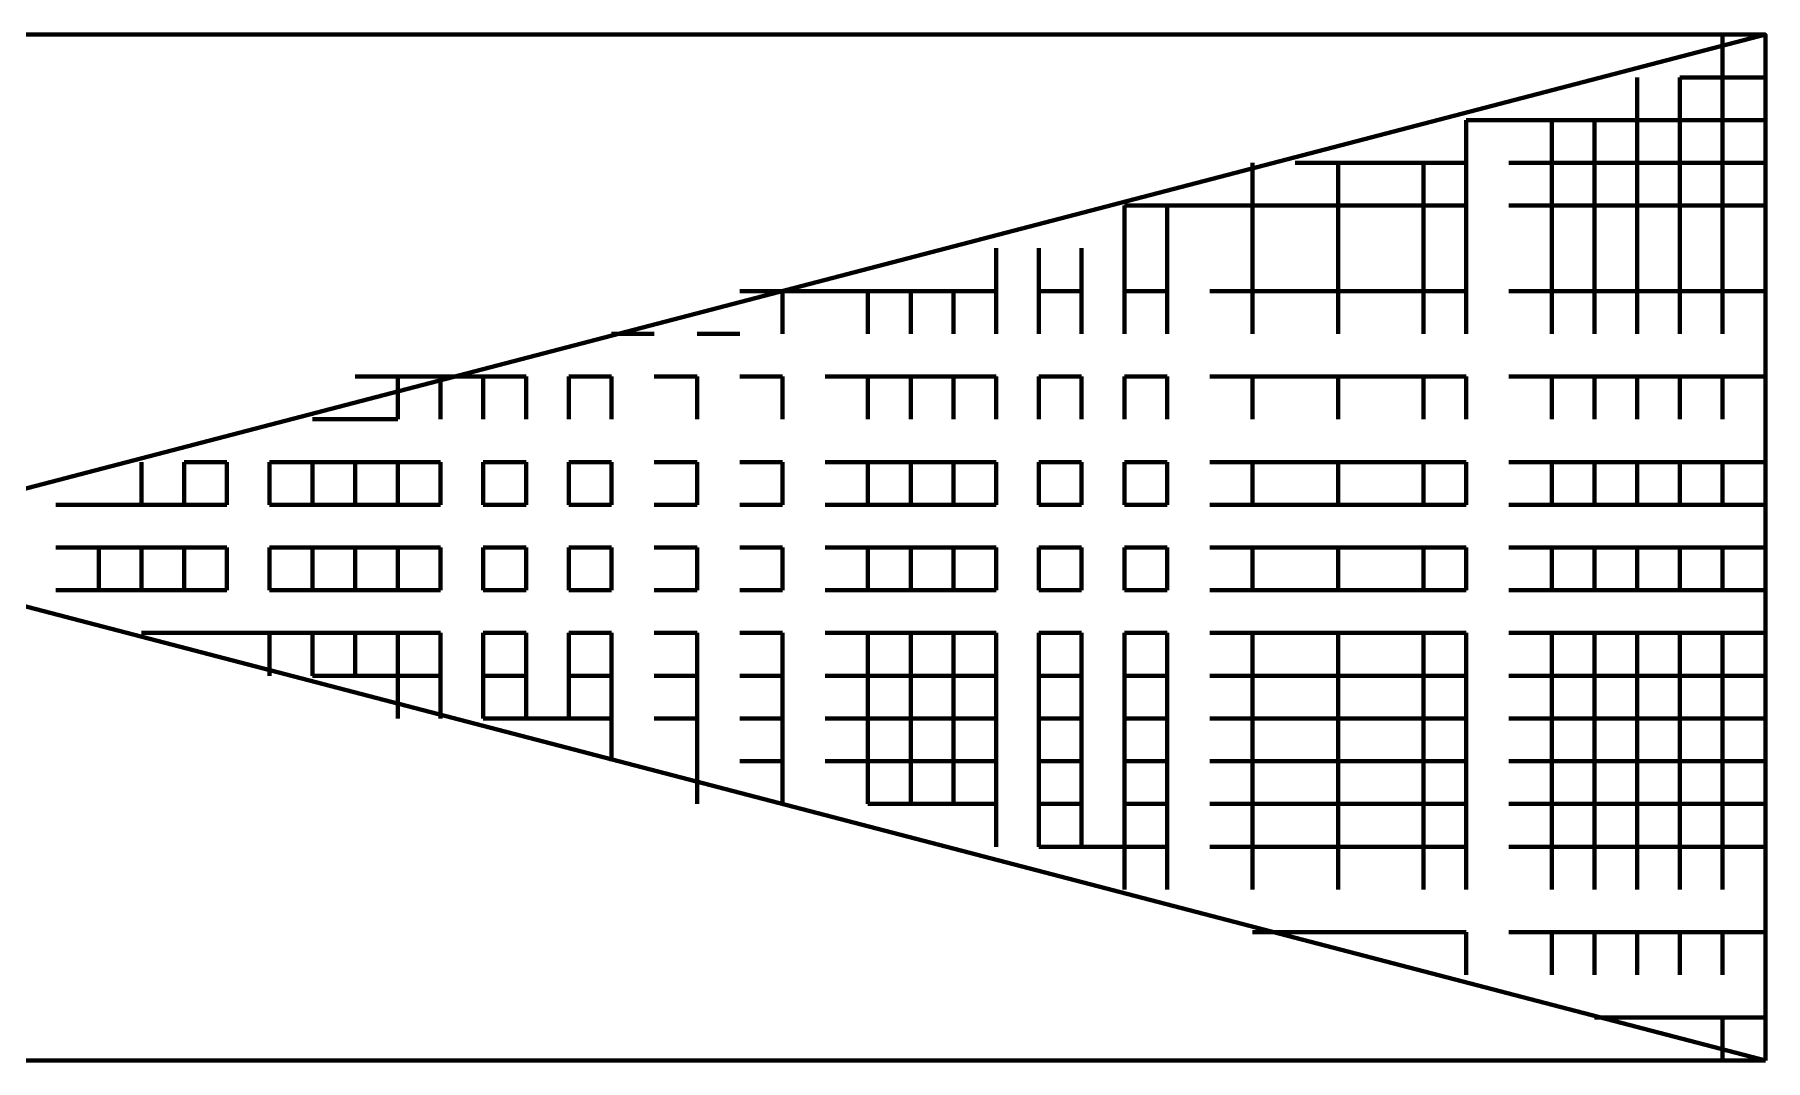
# Model space of a CAD drawing. Header units: inches. Extents: x 16 to 776, y 37 to 575.
# Drawn here: x 118.08 to 124.83, y 382 to 386 of the extents above; entities that cross this region are included whole.
import ezdxf

# ---------------------------------------------------------------- set-up
doc = ezdxf.new("R2010")
doc.units = ezdxf.units.IN
doc.header["$MEASUREMENT"] = 0
doc.layers.add('P', color=250, linetype='CONTINUOUS', lineweight=100)

msp = doc.modelspace()

# ---------------------------------------------------------------- linework, layer by layer
at = {"layer": 'P', "color": 0, "linetype": 'Continuous'}
for points in [[(124.8333, 382), (109.5, 382), (109.5, 386), (124.8333, 386), (124.8333, 382)], [(109.5, 382), (124.8333, 386)], [(124.8333, 382), (109.5, 386)], [(124.6667, 386), (124.6667, 385.8333)], [(124.3333, 385.8333), (124.3333, 385.6667)], [(124.6667, 385.8333), (124.5, 385.8333)], [(124.5, 385.8333), (124.5, 385.8333)], [(124.5, 385.8333), (124.5, 385.6667)], [(124.8333, 385.8333), (124.6667, 385.8333)], [(124.6667, 385.8333), (124.6667, 385.6667)], [(123.6667, 385.6667), (123.8333, 385.6667)], [(123.6667, 385.6667), (123.6667, 385.5)], [(124, 385.6667), (123.8333, 385.6667)], [(124.1667, 385.6667), (124, 385.6667)], [(124, 385.6667), (124, 385.6667)], [(124, 385.6667), (124, 385.5)], [(124.3333, 385.6667), (124.1667, 385.6667)], [(124.1667, 385.6667), (124.3333, 385.6667)], [(124.1667, 385.6667), (124.1667, 385.5)], [(124.5, 385.6667), (124.3333, 385.6667)], [(124.3333, 385.6667), (124.3333, 385.5)], [(124.6667, 385.6667), (124.5, 385.6667)], [(124.5, 385.6667), (124.5, 385.5)], [(124.8333, 385.6667), (124.6667, 385.6667)], [(124.6667, 385.6667), (124.6667, 385.5)], [(122.8333, 385.5), (122.8333, 385.3333)], [(122.8333, 385.5), (122.8333, 385.3333)], [(123.1667, 385.5), (123, 385.5)], [(123.5, 385.5), (123.1667, 385.5)], [(123.1667, 385.5), (123.1667, 385.5)], [(123.1667, 385.5), (123.1667, 385.5)], [(123.1667, 385.5), (123.1667, 385.3333)], [(123.1667, 385.5), (123.1667, 385.3333)], [(123.6667, 385.5), (123.5, 385.5)], [(123.5, 385.5), (123.5, 385.5)], [(123.5, 385.5), (123.5, 385.3333)], [(123.6667, 385.5), (123.6667, 385.5)], [(123.6667, 385.5), (123.6667, 385.3333)], [(123.6667, 385.5), (123.6667, 385.5)], [(123.6667, 385.5), (123.6667, 385.3333)], [(124, 385.5), (123.8333, 385.5)], [(124.1667, 385.5), (124, 385.5)], [(124, 385.5), (124, 385.3333)], [(124.3333, 385.5), (124.1667, 385.5)], [(124.1667, 385.5), (124.1667, 385.3333)], [(124.5, 385.5), (124.3333, 385.5)], [(124.3333, 385.5), (124.3333, 385.3333)], [(124.6667, 385.5), (124.5, 385.5)], [(124.5, 385.5), (124.5, 385.3333)], [(124.8333, 385.5), (124.6667, 385.5)], [(124.6667, 385.5), (124.6667, 385.3333)], [(122.5, 385.3333), (122.3333, 385.3333)], [(122.3333, 385.3333), (122.3333, 385.3333)], [(122.3333, 385.3333), (122.3333, 385)], [(122.5, 385.3333), (122.6667, 385.3333)], [(122.5, 385.3333), (122.5, 385)], [(122.8333, 385.3333), (122.6667, 385.3333)], [(123.1667, 385.3333), (122.8333, 385.3333)], [(122.8333, 385.3333), (122.8333, 385.3333)], [(122.8333, 385.3333), (122.8333, 385)], [(122.8333, 385.3333), (122.8333, 385)], [(123.5, 385.3333), (123.1667, 385.3333)], [(123.1667, 385.3333), (123.1667, 385.3333)], [(123.1667, 385.3333), (123.1667, 385)], [(123.1667, 385.3333), (123.1667, 385)], [(123.6667, 385.3333), (123.5, 385.3333)], [(123.5, 385.3333), (123.5, 385)], [(123.6667, 385.3333), (123.6667, 385.3333)], [(123.6667, 385.3333), (123.6667, 385)], [(123.6667, 385.3333), (123.6667, 385)], [(124, 385.3333), (123.8333, 385.3333)], [(124.1667, 385.3333), (124, 385.3333)], [(124, 385.3333), (124, 385)], [(124.3333, 385.3333), (124.1667, 385.3333)], [(124.1667, 385.3333), (124.1667, 385)], [(124.5, 385.3333), (124.3333, 385.3333)], [(124.3333, 385.3333), (124.3333, 385)], [(124.6667, 385.3333), (124.5, 385.3333)], [(124.5, 385.3333), (124.5, 385)], [(124.8333, 385.3333), (124.6667, 385.3333)], [(124.6667, 385.3333), (124.6667, 385)], [(121.8333, 385.1667), (121.8333, 385)], [(122, 385.1667), (122, 385)], [(122.1667, 385.1667), (122.1667, 385)], [(121, 385), (120.8333, 385)], [(121, 385), (121, 385)], [(121, 385), (121.1667, 385)], [(121, 385), (121, 384.8333)], [(121, 385), (121, 384.8333)], [(121.3333, 385), (121.1667, 385)], [(121.5, 385), (121.3333, 385)], [(121.3333, 385), (121.5, 385)], [(121.3333, 385), (121.3333, 384.8333)], [(121.6667, 385), (121.5, 385)], [(121.6667, 385), (121.5, 385)], [(121.5, 385), (121.5, 385)], [(121.5, 385), (121.5, 384.8333)], [(121.8333, 385), (121.6667, 385)], [(121.8333, 385), (121.6667, 385)], [(121.6667, 385), (121.6667, 385)], [(121.6667, 385), (121.6667, 384.8333)], [(121.8333, 385), (121.8333, 385)], [(121.8333, 385), (121.8333, 384.8333)], [(122.1667, 385), (122, 385)], [(122, 385), (122, 385)], [(122.1667, 385), (122, 385)], [(122, 385), (122, 385)], [(122, 385), (122, 385)], [(122, 385), (122, 384.8333)], [(122.1667, 385), (122.1667, 385)], [(122.1667, 385), (122.1667, 384.8333)], [(122.5, 385), (122.3333, 385)], [(122.3333, 385), (122.3333, 385)], [(122.5, 385), (122.3333, 385)], [(122.3333, 385), (122.3333, 385)], [(122.3333, 385), (122.3333, 385)], [(122.3333, 385), (122.3333, 384.8333)], [(122.5, 385), (122.5, 385)], [(122.5, 385), (122.5, 384.8333)], [(122.8333, 385), (122.6667, 385)], [(122.8333, 385), (122.6667, 385)], [(123.1667, 385), (122.8333, 385)], [(122.8333, 385), (122.8333, 385)], [(123.1667, 385), (122.8333, 385)], [(122.8333, 385), (122.8333, 385)], [(122.8333, 385), (122.8333, 385)], [(122.8333, 385), (122.8333, 384.8333)], [(122.8333, 385), (122.8333, 385)], [(122.8333, 385), (122.8333, 384.8333)], [(123.5, 385), (123.1667, 385)], [(123.1667, 385), (123.1667, 385)], [(123.5, 385), (123.1667, 385)], [(123.1667, 385), (123.1667, 385)], [(123.1667, 385), (123.1667, 385)], [(123.1667, 385), (123.1667, 384.8333)], [(123.1667, 385), (123.1667, 385)], [(123.1667, 385), (123.1667, 384.8333)], [(123.6667, 385), (123.5, 385)], [(123.6667, 385), (123.5, 385)], [(123.5, 385), (123.5, 385)], [(123.5, 385), (123.5, 384.8333)], [(123.6667, 385), (123.6667, 385)], [(123.6667, 385), (123.6667, 385)], [(123.6667, 385), (123.6667, 385)], [(123.6667, 385), (123.6667, 384.8333)], [(123.6667, 385), (123.6667, 385)], [(123.6667, 385), (123.6667, 384.8333)], [(124, 385), (123.8333, 385)], [(124, 385), (123.8333, 385)], [(124.1667, 385), (124, 385)], [(124.1667, 385), (124, 385)], [(124, 385), (124, 385)], [(124, 385), (124, 384.8333)], [(124.3333, 385), (124.1667, 385)], [(124.3333, 385), (124.1667, 385)], [(124.1667, 385), (124.1667, 385)], [(124.1667, 385), (124.1667, 384.8333)], [(124.5, 385), (124.3333, 385)], [(124.5, 385), (124.3333, 385)], [(124.3333, 385), (124.3333, 385)], [(124.3333, 385), (124.3333, 384.8333)], [(124.6667, 385), (124.5, 385)], [(124.6667, 385), (124.5, 385)], [(124.5, 385), (124.5, 385)], [(124.5, 385), (124.5, 384.8333)], [(124.8333, 385), (124.6667, 385)], [(124.8333, 385), (124.6667, 385)], [(124.6667, 385), (124.6667, 385)], [(124.6667, 385), (124.6667, 384.8333)], [(120.3333, 384.8333), (120.5, 384.8333)], [(120.6667, 384.8333), (120.8333, 384.8333)], [(120.6667, 384.8333), (120.6667, 384.8333)], [(119.5, 384.6667), (119.3333, 384.6667)], [(119.6667, 384.6667), (119.5, 384.6667)], [(119.5, 384.6667), (119.5, 384.5)], [(119.6667, 384.6667), (119.8333, 384.6667)], [(119.6667, 384.6667), (119.6667, 384.5)], [(120, 384.6667), (119.8333, 384.6667)], [(119.8333, 384.6667), (119.8333, 384.6667)], [(119.8333, 384.6667), (119.8333, 384.6667)], [(119.8333, 384.6667), (119.8333, 384.5)], [(120, 384.6667), (120, 384.6667)], [(120, 384.6667), (120, 384.5)], [(120.3333, 384.6667), (120.1667, 384.6667)], [(120.1667, 384.6667), (120.1667, 384.6667)], [(120.3333, 384.6667), (120.1667, 384.6667)], [(120.1667, 384.6667), (120.1667, 384.6667)], [(120.1667, 384.6667), (120.1667, 384.6667)], [(120.1667, 384.6667), (120.1667, 384.5)], [(120.3333, 384.6667), (120.3333, 384.6667)], [(120.3333, 384.6667), (120.3333, 384.5)], [(120.6667, 384.6667), (120.5, 384.6667)], [(120.6667, 384.6667), (120.5, 384.6667)], [(120.6667, 384.6667), (120.6667, 384.6667)], [(120.6667, 384.6667), (120.6667, 384.6667)], [(120.6667, 384.6667), (120.6667, 384.6667)], [(120.6667, 384.6667), (120.6667, 384.5)], [(120.6667, 384.6667), (120.6667, 384.6667)], [(120.6667, 384.6667), (120.6667, 384.5)], [(121, 384.6667), (120.8333, 384.6667)], [(121, 384.6667), (120.8333, 384.6667)], [(121, 384.6667), (121, 384.6667)], [(121, 384.6667), (121, 384.6667)], [(121, 384.6667), (121, 384.6667)], [(121, 384.6667), (121, 384.5)], [(121, 384.6667), (121, 384.6667)], [(121, 384.6667), (121, 384.5)], [(121.3333, 384.6667), (121.1667, 384.6667)], [(121.3333, 384.6667), (121.1667, 384.6667)], [(121.5, 384.6667), (121.3333, 384.6667)], [(121.5, 384.6667), (121.3333, 384.6667)], [(121.3333, 384.6667), (121.3333, 384.6667)], [(121.3333, 384.6667), (121.3333, 384.5)], [(121.6667, 384.6667), (121.5, 384.6667)], [(121.6667, 384.6667), (121.5, 384.6667)], [(121.5, 384.6667), (121.5, 384.6667)], [(121.5, 384.6667), (121.5, 384.5)], [(121.8333, 384.6667), (121.6667, 384.6667)], [(121.8333, 384.6667), (121.6667, 384.6667)], [(121.6667, 384.6667), (121.6667, 384.6667)], [(121.6667, 384.6667), (121.6667, 384.5)], [(121.8333, 384.6667), (121.8333, 384.6667)], [(121.8333, 384.6667), (121.8333, 384.5)], [(122.1667, 384.6667), (122, 384.6667)], [(122, 384.6667), (122, 384.6667)], [(122.1667, 384.6667), (122, 384.6667)], [(122, 384.6667), (122, 384.6667)], [(122, 384.6667), (122, 384.6667)], [(122, 384.6667), (122, 384.5)], [(122.1667, 384.6667), (122.1667, 384.6667)], [(122.1667, 384.6667), (122.1667, 384.5)], [(122.5, 384.6667), (122.3333, 384.6667)], [(122.3333, 384.6667), (122.3333, 384.6667)], [(122.5, 384.6667), (122.3333, 384.6667)], [(122.3333, 384.6667), (122.3333, 384.6667)], [(122.3333, 384.6667), (122.3333, 384.6667)], [(122.3333, 384.6667), (122.3333, 384.5)], [(122.5, 384.6667), (122.5, 384.6667)], [(122.5, 384.6667), (122.5, 384.5)], [(122.8333, 384.6667), (122.6667, 384.6667)], [(122.8333, 384.6667), (122.6667, 384.6667)], [(123.1667, 384.6667), (122.8333, 384.6667)], [(122.8333, 384.6667), (122.8333, 384.6667)], [(123.1667, 384.6667), (122.8333, 384.6667)], [(122.8333, 384.6667), (122.8333, 384.6667)], [(122.8333, 384.6667), (122.8333, 384.6667)], [(122.8333, 384.6667), (122.8333, 384.5)], [(122.8333, 384.6667), (122.8333, 384.6667)], [(122.8333, 384.6667), (122.8333, 384.5)], [(123.5, 384.6667), (123.1667, 384.6667)], [(123.1667, 384.6667), (123.1667, 384.6667)], [(123.5, 384.6667), (123.1667, 384.6667)], [(123.1667, 384.6667), (123.1667, 384.6667)], [(123.1667, 384.6667), (123.1667, 384.6667)], [(123.1667, 384.6667), (123.1667, 384.5)], [(123.1667, 384.6667), (123.1667, 384.6667)], [(123.1667, 384.6667), (123.1667, 384.5)], [(123.6667, 384.6667), (123.5, 384.6667)], [(123.6667, 384.6667), (123.5, 384.6667)], [(123.5, 384.6667), (123.5, 384.6667)], [(123.5, 384.6667), (123.5, 384.5)], [(123.6667, 384.6667), (123.6667, 384.6667)], [(123.6667, 384.6667), (123.6667, 384.6667)], [(123.6667, 384.6667), (123.6667, 384.6667)], [(123.6667, 384.6667), (123.6667, 384.5)], [(123.6667, 384.6667), (123.6667, 384.6667)], [(123.6667, 384.6667), (123.6667, 384.5)], [(124, 384.6667), (123.8333, 384.6667)], [(124, 384.6667), (123.8333, 384.6667)], [(124.1667, 384.6667), (124, 384.6667)], [(124.1667, 384.6667), (124, 384.6667)], [(124, 384.6667), (124, 384.6667)], [(124, 384.6667), (124, 384.5)], [(124.3333, 384.6667), (124.1667, 384.6667)], [(124.3333, 384.6667), (124.1667, 384.6667)], [(124.1667, 384.6667), (124.1667, 384.6667)], [(124.1667, 384.6667), (124.1667, 384.5)], [(124.5, 384.6667), (124.3333, 384.6667)], [(124.5, 384.6667), (124.3333, 384.6667)], [(124.3333, 384.6667), (124.3333, 384.6667)], [(124.3333, 384.6667), (124.3333, 384.5)], [(124.6667, 384.6667), (124.5, 384.6667)], [(124.6667, 384.6667), (124.5, 384.6667)], [(124.5, 384.6667), (124.5, 384.6667)], [(124.5, 384.6667), (124.5, 384.5)], [(124.8333, 384.6667), (124.6667, 384.6667)], [(124.8333, 384.6667), (124.6667, 384.6667)], [(124.6667, 384.6667), (124.6667, 384.6667)], [(124.6667, 384.6667), (124.6667, 384.5)], [(119, 384.5), (119, 384.5)], [(119.1667, 384.5), (119.3333, 384.5)], [(119.3333, 384.5), (119.5, 384.5)], [(118.5, 384.3333), (118.5, 384.1667)], [(118.8333, 384.3333), (118.6667, 384.3333)], [(118.6667, 384.3333), (118.6667, 384.1667)], [(118.8333, 384.3333), (118.8333, 384.1667)], [(119.1667, 384.3333), (119, 384.3333)], [(119, 384.3333), (119, 384.3333)], [(119, 384.3333), (119, 384.1667)], [(119.3333, 384.3333), (119.1667, 384.3333)], [(119.1667, 384.3333), (119.1667, 384.1667)], [(119.5, 384.3333), (119.3333, 384.3333)], [(119.3333, 384.3333), (119.3333, 384.1667)], [(119.6667, 384.3333), (119.5, 384.3333)], [(119.5, 384.3333), (119.5, 384.1667)], [(119.6667, 384.3333), (119.6667, 384.1667)], [(120, 384.3333), (119.8333, 384.3333)], [(119.8333, 384.3333), (119.8333, 384.3333)], [(119.8333, 384.3333), (119.8333, 384.1667)], [(120, 384.3333), (120, 384.1667)], [(120.3333, 384.3333), (120.1667, 384.3333)], [(120.1667, 384.3333), (120.1667, 384.3333)], [(120.1667, 384.3333), (120.1667, 384.1667)], [(120.3333, 384.3333), (120.3333, 384.1667)], [(120.6667, 384.3333), (120.5, 384.3333)], [(120.6667, 384.3333), (120.6667, 384.3333)], [(120.6667, 384.3333), (120.6667, 384.1667)], [(120.6667, 384.3333), (120.6667, 384.1667)], [(121, 384.3333), (120.8333, 384.3333)], [(121, 384.3333), (121, 384.3333)], [(121, 384.3333), (121, 384.1667)], [(121, 384.3333), (121, 384.1667)], [(121.3333, 384.3333), (121.1667, 384.3333)], [(121.5, 384.3333), (121.3333, 384.3333)], [(121.3333, 384.3333), (121.3333, 384.1667)], [(121.6667, 384.3333), (121.5, 384.3333)], [(121.5, 384.3333), (121.5, 384.1667)], [(121.8333, 384.3333), (121.6667, 384.3333)], [(121.6667, 384.3333), (121.6667, 384.1667)], [(121.8333, 384.3333), (121.8333, 384.1667)], [(122.1667, 384.3333), (122, 384.3333)], [(122, 384.3333), (122, 384.3333)], [(122, 384.3333), (122, 384.1667)], [(122.1667, 384.3333), (122.1667, 384.1667)], [(122.5, 384.3333), (122.3333, 384.3333)], [(122.3333, 384.3333), (122.3333, 384.3333)], [(122.3333, 384.3333), (122.3333, 384.1667)], [(122.5, 384.3333), (122.5, 384.1667)], [(122.8333, 384.3333), (122.6667, 384.3333)], [(123.1667, 384.3333), (122.8333, 384.3333)], [(122.8333, 384.3333), (122.8333, 384.3333)], [(122.8333, 384.3333), (122.8333, 384.1667)], [(122.8333, 384.3333), (122.8333, 384.1667)], [(123.5, 384.3333), (123.1667, 384.3333)], [(123.1667, 384.3333), (123.1667, 384.3333)], [(123.1667, 384.3333), (123.1667, 384.1667)], [(123.1667, 384.3333), (123.1667, 384.1667)], [(123.6667, 384.3333), (123.5, 384.3333)], [(123.5, 384.3333), (123.5, 384.1667)], [(123.6667, 384.3333), (123.6667, 384.3333)], [(123.6667, 384.3333), (123.6667, 384.1667)], [(123.6667, 384.3333), (123.6667, 384.1667)], [(124, 384.3333), (123.8333, 384.3333)], [(124.1667, 384.3333), (124, 384.3333)], [(124, 384.3333), (124, 384.1667)], [(124.3333, 384.3333), (124.1667, 384.3333)], [(124.1667, 384.3333), (124.1667, 384.1667)], [(124.5, 384.3333), (124.3333, 384.3333)], [(124.3333, 384.3333), (124.3333, 384.1667)], [(124.6667, 384.3333), (124.5, 384.3333)], [(124.5, 384.3333), (124.5, 384.1667)], [(124.8333, 384.3333), (124.6667, 384.3333)], [(124.6667, 384.3333), (124.6667, 384.1667)], [(118.3333, 384.1667), (118.1667, 384.1667)], [(118.5, 384.1667), (118.3333, 384.1667)], [(118.3333, 384.1667), (118.5, 384.1667)], [(118.3333, 384.1667), (118.3333, 384.1667)], [(118.6667, 384.1667), (118.5, 384.1667)], [(118.5, 384.1667), (118.5, 384.1667)], [(118.8333, 384.1667), (118.6667, 384.1667)], [(118.6667, 384.1667), (118.6667, 384.1667)], [(118.8333, 384.1667), (118.8333, 384.1667)], [(119.1667, 384.1667), (119, 384.1667)], [(119, 384.1667), (119, 384.1667)], [(119, 384.1667), (119, 384.1667)], [(119.3333, 384.1667), (119.1667, 384.1667)], [(119.1667, 384.1667), (119.1667, 384.1667)], [(119.5, 384.1667), (119.3333, 384.1667)], [(119.3333, 384.1667), (119.3333, 384.1667)], [(119.6667, 384.1667), (119.5, 384.1667)], [(119.5, 384.1667), (119.5, 384.1667)], [(119.6667, 384.1667), (119.6667, 384.1667)], [(120, 384.1667), (119.8333, 384.1667)], [(119.8333, 384.1667), (119.8333, 384.1667)], [(119.8333, 384.1667), (119.8333, 384.1667)], [(120, 384.1667), (120, 384.1667)], [(120.3333, 384.1667), (120.1667, 384.1667)], [(120.1667, 384.1667), (120.1667, 384.1667)], [(120.1667, 384.1667), (120.1667, 384.1667)], [(120.3333, 384.1667), (120.3333, 384.1667)], [(120.6667, 384.1667), (120.5, 384.1667)], [(120.6667, 384.1667), (120.6667, 384.1667)], [(120.6667, 384.1667), (120.6667, 384.1667)], [(120.6667, 384.1667), (120.6667, 384.1667)], [(121, 384.1667), (120.8333, 384.1667)], [(121, 384.1667), (121, 384.1667)], [(121, 384.1667), (121, 384.1667)], [(121, 384.1667), (121, 384.1667)], [(121.3333, 384.1667), (121.1667, 384.1667)], [(121.5, 384.1667), (121.3333, 384.1667)], [(121.3333, 384.1667), (121.3333, 384.1667)], [(121.6667, 384.1667), (121.5, 384.1667)], [(121.5, 384.1667), (121.5, 384.1667)], [(121.8333, 384.1667), (121.6667, 384.1667)], [(121.6667, 384.1667), (121.6667, 384.1667)], [(121.8333, 384.1667), (121.8333, 384.1667)], [(122.1667, 384.1667), (122, 384.1667)], [(122, 384.1667), (122, 384.1667)], [(122, 384.1667), (122, 384.1667)], [(122.1667, 384.1667), (122.1667, 384.1667)], [(122.5, 384.1667), (122.3333, 384.1667)], [(122.3333, 384.1667), (122.3333, 384.1667)], [(122.3333, 384.1667), (122.3333, 384.1667)], [(122.5, 384.1667), (122.5, 384.1667)], [(122.8333, 384.1667), (122.6667, 384.1667)], [(123.1667, 384.1667), (122.8333, 384.1667)], [(122.8333, 384.1667), (122.8333, 384.1667)], [(122.8333, 384.1667), (122.8333, 384.1667)], [(122.8333, 384.1667), (122.8333, 384.1667)], [(123.5, 384.1667), (123.1667, 384.1667)], [(123.1667, 384.1667), (123.1667, 384.1667)], [(123.1667, 384.1667), (123.1667, 384.1667)], [(123.1667, 384.1667), (123.1667, 384.1667)], [(123.6667, 384.1667), (123.5, 384.1667)], [(123.5, 384.1667), (123.5, 384.1667)], [(123.6667, 384.1667), (123.6667, 384.1667)], [(123.6667, 384.1667), (123.6667, 384.1667)], [(123.6667, 384.1667), (123.6667, 384.1667)], [(124, 384.1667), (123.8333, 384.1667)], [(124.1667, 384.1667), (124, 384.1667)], [(124, 384.1667), (124, 384.1667)], [(124.3333, 384.1667), (124.1667, 384.1667)], [(124.1667, 384.1667), (124.1667, 384.1667)], [(124.5, 384.1667), (124.3333, 384.1667)], [(124.3333, 384.1667), (124.3333, 384.1667)], [(124.6667, 384.1667), (124.5, 384.1667)], [(124.5, 384.1667), (124.5, 384.1667)], [(124.8333, 384.1667), (124.6667, 384.1667)], [(124.6667, 384.1667), (124.6667, 384.1667)], [(118.3333, 384), (118.1667, 384)], [(118.5, 384), (118.3333, 384)], [(118.3333, 384), (118.3333, 383.8333)], [(118.6667, 384), (118.5, 384)], [(118.5, 384), (118.5, 383.8333)], [(118.8333, 384), (118.6667, 384)], [(118.6667, 384), (118.6667, 383.8333)], [(118.8333, 384), (118.8333, 383.8333)], [(119.1667, 384), (119, 384)], [(119, 384), (119, 384)], [(119, 384), (119, 383.8333)], [(119.3333, 384), (119.1667, 384)], [(119.1667, 384), (119.1667, 383.8333)], [(119.5, 384), (119.3333, 384)], [(119.3333, 384), (119.3333, 383.8333)], [(119.6667, 384), (119.5, 384)], [(119.5, 384), (119.5, 383.8333)], [(119.6667, 384), (119.6667, 383.8333)], [(120, 384), (119.8333, 384)], [(119.8333, 384), (119.8333, 384)], [(119.8333, 384), (119.8333, 383.8333)], [(120, 384), (120, 383.8333)], [(120.3333, 384), (120.1667, 384)], [(120.1667, 384), (120.1667, 384)], [(120.1667, 384), (120.1667, 383.8333)], [(120.3333, 384), (120.3333, 383.8333)], [(120.6667, 384), (120.5, 384)], [(120.6667, 384), (120.6667, 384)], [(120.6667, 384), (120.6667, 383.8333)], [(120.6667, 384), (120.6667, 383.8333)], [(121, 384), (120.8333, 384)], [(121, 384), (121, 384)], [(121, 384), (121, 383.8333)], [(121, 384), (121, 383.8333)], [(121.3333, 384), (121.1667, 384)], [(121.5, 384), (121.3333, 384)], [(121.3333, 384), (121.3333, 383.8333)], [(121.6667, 384), (121.5, 384)], [(121.5, 384), (121.5, 383.8333)], [(121.8333, 384), (121.6667, 384)], [(121.6667, 384), (121.6667, 383.8333)], [(121.8333, 384), (121.8333, 383.8333)], [(122.1667, 384), (122, 384)], [(122, 384), (122, 384)], [(122, 384), (122, 383.8333)], [(122.1667, 384), (122.1667, 383.8333)], [(122.5, 384), (122.3333, 384)], [(122.3333, 384), (122.3333, 384)], [(122.3333, 384), (122.3333, 383.8333)], [(122.5, 384), (122.5, 383.8333)], [(122.8333, 384), (122.6667, 384)], [(123.1667, 384), (122.8333, 384)], [(122.8333, 384), (122.8333, 384)], [(122.8333, 384), (122.8333, 383.8333)], [(122.8333, 384), (122.8333, 383.8333)], [(123.5, 384), (123.1667, 384)], [(123.1667, 384), (123.1667, 384)], [(123.1667, 384), (123.1667, 383.8333)], [(123.1667, 384), (123.1667, 383.8333)], [(123.6667, 384), (123.5, 384)], [(123.5, 384), (123.5, 383.8333)], [(123.6667, 384), (123.6667, 384)], [(123.6667, 384), (123.6667, 383.8333)], [(123.6667, 384), (123.6667, 383.8333)], [(124, 384), (123.8333, 384)], [(124.1667, 384), (124, 384)], [(124, 384), (124, 383.8333)], [(124.3333, 384), (124.1667, 384)], [(124.1667, 384), (124.1667, 383.8333)], [(124.5, 384), (124.3333, 384)], [(124.3333, 384), (124.3333, 383.8333)], [(124.6667, 384), (124.5, 384)], [(124.5, 384), (124.5, 383.8333)], [(124.8333, 384), (124.6667, 384)], [(124.6667, 384), (124.6667, 383.8333)], [(118.3333, 383.8333), (118.1667, 383.8333)], [(118.5, 383.8333), (118.3333, 383.8333)], [(118.3333, 383.8333), (118.3333, 383.8333)], [(118.6667, 383.8333), (118.5, 383.8333)], [(118.5, 383.8333), (118.5, 383.8333)], [(118.8333, 383.8333), (118.6667, 383.8333)], [(118.6667, 383.8333), (118.6667, 383.8333)], [(118.8333, 383.8333), (118.8333, 383.8333)], [(119.1667, 383.8333), (119, 383.8333)], [(119, 383.8333), (119, 383.8333)], [(119, 383.8333), (119, 383.8333)], [(119.3333, 383.8333), (119.1667, 383.8333)], [(119.1667, 383.8333), (119.1667, 383.8333)], [(119.5, 383.8333), (119.3333, 383.8333)], [(119.3333, 383.8333), (119.3333, 383.8333)], [(119.6667, 383.8333), (119.5, 383.8333)], [(119.5, 383.8333), (119.5, 383.8333)], [(119.6667, 383.8333), (119.6667, 383.8333)], [(120, 383.8333), (119.8333, 383.8333)], [(119.8333, 383.8333), (119.8333, 383.8333)], [(119.8333, 383.8333), (119.8333, 383.8333)], [(120, 383.8333), (120, 383.8333)], [(120.3333, 383.8333), (120.1667, 383.8333)], [(120.1667, 383.8333), (120.1667, 383.8333)], [(120.1667, 383.8333), (120.1667, 383.8333)], [(120.3333, 383.8333), (120.3333, 383.8333)], [(120.6667, 383.8333), (120.5, 383.8333)], [(120.6667, 383.8333), (120.6667, 383.8333)], [(120.6667, 383.8333), (120.6667, 383.8333)], [(120.6667, 383.8333), (120.6667, 383.8333)], [(121, 383.8333), (120.8333, 383.8333)], [(121, 383.8333), (121, 383.8333)], [(121, 383.8333), (121, 383.8333)], [(121, 383.8333), (121, 383.8333)], [(121.3333, 383.8333), (121.1667, 383.8333)], [(121.5, 383.8333), (121.3333, 383.8333)], [(121.3333, 383.8333), (121.3333, 383.8333)], [(121.6667, 383.8333), (121.5, 383.8333)], [(121.5, 383.8333), (121.5, 383.8333)], [(121.8333, 383.8333), (121.6667, 383.8333)], [(121.6667, 383.8333), (121.6667, 383.8333)], [(121.8333, 383.8333), (121.8333, 383.8333)], [(122.1667, 383.8333), (122, 383.8333)], [(122, 383.8333), (122, 383.8333)], [(122, 383.8333), (122, 383.8333)], [(122.1667, 383.8333), (122.1667, 383.8333)], [(122.5, 383.8333), (122.3333, 383.8333)], [(122.3333, 383.8333), (122.3333, 383.8333)], [(122.3333, 383.8333), (122.3333, 383.8333)], [(122.5, 383.8333), (122.5, 383.8333)], [(122.8333, 383.8333), (122.6667, 383.8333)], [(123.1667, 383.8333), (122.8333, 383.8333)], [(122.8333, 383.8333), (122.8333, 383.8333)], [(122.8333, 383.8333), (122.8333, 383.8333)], [(122.8333, 383.8333), (122.8333, 383.8333)], [(123.5, 383.8333), (123.1667, 383.8333)], [(123.1667, 383.8333), (123.1667, 383.8333)], [(123.1667, 383.8333), (123.1667, 383.8333)], [(123.1667, 383.8333), (123.1667, 383.8333)], [(123.6667, 383.8333), (123.5, 383.8333)], [(123.5, 383.8333), (123.5, 383.8333)], [(123.6667, 383.8333), (123.6667, 383.8333)], [(123.6667, 383.8333), (123.6667, 383.8333)], [(123.6667, 383.8333), (123.6667, 383.8333)], [(124, 383.8333), (123.8333, 383.8333)], [(124.1667, 383.8333), (124, 383.8333)], [(124, 383.8333), (124, 383.8333)], [(124.3333, 383.8333), (124.1667, 383.8333)], [(124.1667, 383.8333), (124.1667, 383.8333)], [(124.5, 383.8333), (124.3333, 383.8333)], [(124.3333, 383.8333), (124.3333, 383.8333)], [(124.6667, 383.8333), (124.5, 383.8333)], [(124.5, 383.8333), (124.5, 383.8333)], [(124.8333, 383.8333), (124.6667, 383.8333)], [(124.6667, 383.8333), (124.6667, 383.8333)], [(118.6667, 383.6667), (118.5, 383.6667)], [(118.8333, 383.6667), (118.6667, 383.6667)], [(118.6667, 383.6667), (118.8333, 383.6667)], [(118.8333, 383.6667), (119, 383.6667)], [(119.1667, 383.6667), (119, 383.6667)], [(119, 383.6667), (119, 383.6667)], [(119, 383.6667), (119, 383.5)], [(119.3333, 383.6667), (119.1667, 383.6667)], [(119.1667, 383.6667), (119.1667, 383.5)], [(119.5, 383.6667), (119.3333, 383.6667)], [(119.3333, 383.6667), (119.3333, 383.5)], [(119.6667, 383.6667), (119.5, 383.6667)], [(119.5, 383.6667), (119.5, 383.5)], [(119.6667, 383.6667), (119.6667, 383.5)], [(120, 383.6667), (119.8333, 383.6667)], [(119.8333, 383.6667), (119.8333, 383.6667)], [(119.8333, 383.6667), (119.8333, 383.5)], [(120, 383.6667), (120, 383.5)], [(120.3333, 383.6667), (120.1667, 383.6667)], [(120.1667, 383.6667), (120.1667, 383.6667)], [(120.1667, 383.6667), (120.1667, 383.5)], [(120.3333, 383.6667), (120.3333, 383.5)], [(120.6667, 383.6667), (120.5, 383.6667)], [(120.6667, 383.6667), (120.6667, 383.6667)], [(120.6667, 383.6667), (120.6667, 383.5)], [(120.6667, 383.6667), (120.6667, 383.5)], [(121, 383.6667), (120.8333, 383.6667)], [(121, 383.6667), (121, 383.6667)], [(121, 383.6667), (121, 383.5)], [(121, 383.6667), (121, 383.5)], [(121.3333, 383.6667), (121.1667, 383.6667)], [(121.5, 383.6667), (121.3333, 383.6667)], [(121.3333, 383.6667), (121.3333, 383.5)], [(121.6667, 383.6667), (121.5, 383.6667)], [(121.5, 383.6667), (121.5, 383.5)], [(121.8333, 383.6667), (121.6667, 383.6667)], [(121.6667, 383.6667), (121.6667, 383.5)], [(121.8333, 383.6667), (121.8333, 383.5)], [(122.1667, 383.6667), (122, 383.6667)], [(122, 383.6667), (122, 383.6667)], [(122, 383.6667), (122, 383.5)], [(122.1667, 383.6667), (122.1667, 383.5)], [(122.5, 383.6667), (122.3333, 383.6667)], [(122.3333, 383.6667), (122.3333, 383.6667)], [(122.3333, 383.6667), (122.3333, 383.5)], [(122.5, 383.6667), (122.5, 383.5)], [(122.8333, 383.6667), (122.6667, 383.6667)], [(123.1667, 383.6667), (122.8333, 383.6667)], [(122.8333, 383.6667), (122.8333, 383.6667)], [(122.8333, 383.6667), (122.8333, 383.5)], [(122.8333, 383.6667), (122.8333, 383.5)], [(123.5, 383.6667), (123.1667, 383.6667)], [(123.1667, 383.6667), (123.1667, 383.6667)], [(123.1667, 383.6667), (123.1667, 383.5)], [(123.1667, 383.6667), (123.1667, 383.5)], [(123.6667, 383.6667), (123.5, 383.6667)], [(123.5, 383.6667), (123.5, 383.5)], [(123.6667, 383.6667), (123.6667, 383.6667)], [(123.6667, 383.6667), (123.6667, 383.5)], [(123.6667, 383.6667), (123.6667, 383.5)], [(124, 383.6667), (123.8333, 383.6667)], [(124.1667, 383.6667), (124, 383.6667)], [(124, 383.6667), (124, 383.5)], [(124.3333, 383.6667), (124.1667, 383.6667)], [(124.1667, 383.6667), (124.1667, 383.5)], [(124.5, 383.6667), (124.3333, 383.6667)], [(124.3333, 383.6667), (124.3333, 383.5)], [(124.6667, 383.6667), (124.5, 383.6667)], [(124.5, 383.6667), (124.5, 383.5)], [(124.8333, 383.6667), (124.6667, 383.6667)], [(124.6667, 383.6667), (124.6667, 383.5)], [(119.3333, 383.5), (119.1667, 383.5)], [(119.5, 383.5), (119.3333, 383.5)], [(119.3333, 383.5), (119.5, 383.5)], [(119.6667, 383.5), (119.5, 383.5)], [(119.5, 383.5), (119.5, 383.3333)], [(119.6667, 383.5), (119.6667, 383.3333)], [(120, 383.5), (119.8333, 383.5)], [(119.8333, 383.5), (119.8333, 383.5)], [(119.8333, 383.5), (119.8333, 383.3333)], [(120, 383.5), (120, 383.3333)], [(120.3333, 383.5), (120.1667, 383.5)], [(120.1667, 383.5), (120.1667, 383.5)], [(120.1667, 383.5), (120.1667, 383.3333)], [(120.3333, 383.5), (120.3333, 383.3333)], [(120.6667, 383.5), (120.5, 383.5)], [(120.6667, 383.5), (120.6667, 383.5)], [(120.6667, 383.5), (120.6667, 383.3333)], [(120.6667, 383.5), (120.6667, 383.3333)], [(121, 383.5), (120.8333, 383.5)], [(121, 383.5), (121, 383.5)], [(121, 383.5), (121, 383.3333)], [(121, 383.5), (121, 383.3333)], [(121.3333, 383.5), (121.1667, 383.5)], [(121.5, 383.5), (121.3333, 383.5)], [(121.3333, 383.5), (121.3333, 383.3333)], [(121.6667, 383.5), (121.5, 383.5)], [(121.5, 383.5), (121.5, 383.3333)], [(121.8333, 383.5), (121.6667, 383.5)], [(121.6667, 383.5), (121.6667, 383.3333)], [(121.8333, 383.5), (121.8333, 383.3333)], [(122.1667, 383.5), (122, 383.5)], [(122, 383.5), (122, 383.5)], [(122, 383.5), (122, 383.3333)], [(122.1667, 383.5), (122.1667, 383.3333)], [(122.5, 383.5), (122.3333, 383.5)], [(122.3333, 383.5), (122.3333, 383.5)], [(122.3333, 383.5), (122.3333, 383.3333)], [(122.5, 383.5), (122.5, 383.3333)], [(122.8333, 383.5), (122.6667, 383.5)], [(123.1667, 383.5), (122.8333, 383.5)], [(122.8333, 383.5), (122.8333, 383.5)], [(122.8333, 383.5), (122.8333, 383.3333)], [(122.8333, 383.5), (122.8333, 383.3333)], [(123.5, 383.5), (123.1667, 383.5)], [(123.1667, 383.5), (123.1667, 383.5)], [(123.1667, 383.5), (123.1667, 383.3333)], [(123.1667, 383.5), (123.1667, 383.3333)], [(123.6667, 383.5), (123.5, 383.5)], [(123.5, 383.5), (123.5, 383.3333)], [(123.6667, 383.5), (123.6667, 383.5)], [(123.6667, 383.5), (123.6667, 383.3333)], [(123.6667, 383.5), (123.6667, 383.3333)], [(124, 383.5), (123.8333, 383.5)], [(124.1667, 383.5), (124, 383.5)], [(124, 383.5), (124, 383.3333)], [(124.3333, 383.5), (124.1667, 383.5)], [(124.1667, 383.5), (124.1667, 383.3333)], [(124.5, 383.5), (124.3333, 383.5)], [(124.3333, 383.5), (124.3333, 383.3333)], [(124.6667, 383.5), (124.5, 383.5)], [(124.5, 383.5), (124.5, 383.3333)], [(124.8333, 383.5), (124.6667, 383.5)], [(124.6667, 383.5), (124.6667, 383.3333)], [(120, 383.3333), (119.8333, 383.3333)], [(120, 383.3333), (120.1667, 383.3333)], [(120.3333, 383.3333), (120.1667, 383.3333)], [(120.1667, 383.3333), (120.1667, 383.3333)], [(120.1667, 383.3333), (120.3333, 383.3333)], [(120.3333, 383.3333), (120.3333, 383.1667)], [(120.6667, 383.3333), (120.5, 383.3333)], [(120.6667, 383.3333), (120.6667, 383.3333)], [(120.6667, 383.3333), (120.6667, 383.1667)], [(120.6667, 383.3333), (120.6667, 383.1667)], [(121, 383.3333), (120.8333, 383.3333)], [(121, 383.3333), (121, 383.3333)], [(121, 383.3333), (121, 383.1667)], [(121, 383.3333), (121, 383.1667)], [(121.3333, 383.3333), (121.1667, 383.3333)], [(121.5, 383.3333), (121.3333, 383.3333)], [(121.3333, 383.3333), (121.3333, 383.1667)], [(121.6667, 383.3333), (121.5, 383.3333)], [(121.5, 383.3333), (121.5, 383.1667)], [(121.8333, 383.3333), (121.6667, 383.3333)], [(121.6667, 383.3333), (121.6667, 383.1667)], [(121.8333, 383.3333), (121.8333, 383.1667)], [(122.1667, 383.3333), (122, 383.3333)], [(122, 383.3333), (122, 383.3333)], [(122, 383.3333), (122, 383.1667)], [(122.1667, 383.3333), (122.1667, 383.1667)], [(122.5, 383.3333), (122.3333, 383.3333)], [(122.3333, 383.3333), (122.3333, 383.3333)], [(122.3333, 383.3333), (122.3333, 383.1667)], [(122.5, 383.3333), (122.5, 383.1667)], [(122.8333, 383.3333), (122.6667, 383.3333)], [(123.1667, 383.3333), (122.8333, 383.3333)], [(122.8333, 383.3333), (122.8333, 383.3333)], [(122.8333, 383.3333), (122.8333, 383.1667)], [(122.8333, 383.3333), (122.8333, 383.1667)], [(123.5, 383.3333), (123.1667, 383.3333)], [(123.1667, 383.3333), (123.1667, 383.3333)], [(123.1667, 383.3333), (123.1667, 383.1667)], [(123.1667, 383.3333), (123.1667, 383.1667)], [(123.6667, 383.3333), (123.5, 383.3333)], [(123.5, 383.3333), (123.5, 383.1667)], [(123.6667, 383.3333), (123.6667, 383.3333)], [(123.6667, 383.3333), (123.6667, 383.1667)], [(123.6667, 383.3333), (123.6667, 383.1667)], [(124, 383.3333), (123.8333, 383.3333)], [(124.1667, 383.3333), (124, 383.3333)], [(124, 383.3333), (124, 383.1667)], [(124.3333, 383.3333), (124.1667, 383.3333)], [(124.1667, 383.3333), (124.1667, 383.1667)], [(124.5, 383.3333), (124.3333, 383.3333)], [(124.3333, 383.3333), (124.3333, 383.1667)], [(124.6667, 383.3333), (124.5, 383.3333)], [(124.5, 383.3333), (124.5, 383.1667)], [(124.8333, 383.3333), (124.6667, 383.3333)], [(124.6667, 383.3333), (124.6667, 383.1667)], [(120.6667, 383.1667), (120.6667, 383.1667)], [(120.6667, 383.1667), (120.6667, 383)], [(121, 383.1667), (120.8333, 383.1667)], [(121, 383.1667), (121, 383.1667)], [(121, 383.1667), (121, 383)], [(121, 383.1667), (121, 383)], [(121.3333, 383.1667), (121.1667, 383.1667)], [(121.5, 383.1667), (121.3333, 383.1667)], [(121.3333, 383.1667), (121.3333, 383)], [(121.6667, 383.1667), (121.5, 383.1667)], [(121.5, 383.1667), (121.5, 383)], [(121.8333, 383.1667), (121.6667, 383.1667)], [(121.6667, 383.1667), (121.6667, 383)], [(121.8333, 383.1667), (121.8333, 383)], [(122.1667, 383.1667), (122, 383.1667)], [(122, 383.1667), (122, 383.1667)], [(122, 383.1667), (122, 383)], [(122.1667, 383.1667), (122.1667, 383)], [(122.5, 383.1667), (122.3333, 383.1667)], [(122.3333, 383.1667), (122.3333, 383.1667)], [(122.3333, 383.1667), (122.3333, 383)], [(122.5, 383.1667), (122.5, 383)], [(122.8333, 383.1667), (122.6667, 383.1667)], [(123.1667, 383.1667), (122.8333, 383.1667)], [(122.8333, 383.1667), (122.8333, 383.1667)], [(122.8333, 383.1667), (122.8333, 383)], [(122.8333, 383.1667), (122.8333, 383)], [(123.5, 383.1667), (123.1667, 383.1667)], [(123.1667, 383.1667), (123.1667, 383.1667)], [(123.1667, 383.1667), (123.1667, 383)], [(123.1667, 383.1667), (123.1667, 383)], [(123.6667, 383.1667), (123.5, 383.1667)], [(123.5, 383.1667), (123.5, 383)], [(123.6667, 383.1667), (123.6667, 383.1667)], [(123.6667, 383.1667), (123.6667, 383)], [(123.6667, 383.1667), (123.6667, 383)], [(124, 383.1667), (123.8333, 383.1667)], [(124.1667, 383.1667), (124, 383.1667)], [(124, 383.1667), (124, 383)], [(124.3333, 383.1667), (124.1667, 383.1667)], [(124.1667, 383.1667), (124.1667, 383)], [(124.5, 383.1667), (124.3333, 383.1667)], [(124.3333, 383.1667), (124.3333, 383)], [(124.6667, 383.1667), (124.5, 383.1667)], [(124.5, 383.1667), (124.5, 383)], [(124.8333, 383.1667), (124.6667, 383.1667)], [(124.6667, 383.1667), (124.6667, 383)], [(121.5, 383), (121.3333, 383)], [(121.6667, 383), (121.5, 383)], [(121.5, 383), (121.5, 383)], [(121.8333, 383), (121.6667, 383)], [(121.6667, 383), (121.8333, 383)], [(121.8333, 383), (121.8333, 382.8333)], [(122.1667, 383), (122, 383)], [(122, 383), (122, 383)], [(122, 383), (122, 382.8333)], [(122.1667, 383), (122.1667, 382.8333)], [(122.5, 383), (122.3333, 383)], [(122.3333, 383), (122.3333, 383)], [(122.3333, 383), (122.3333, 382.8333)], [(122.5, 383), (122.5, 382.8333)], [(122.8333, 383), (122.6667, 383)], [(123.1667, 383), (122.8333, 383)], [(122.8333, 383), (122.8333, 383)], [(122.8333, 383), (122.8333, 382.8333)], [(122.8333, 383), (122.8333, 382.8333)], [(123.5, 383), (123.1667, 383)], [(123.1667, 383), (123.1667, 383)], [(123.1667, 383), (123.1667, 382.8333)], [(123.1667, 383), (123.1667, 382.8333)], [(123.6667, 383), (123.5, 383)], [(123.5, 383), (123.5, 382.8333)], [(123.6667, 383), (123.6667, 383)], [(123.6667, 383), (123.6667, 382.8333)], [(123.6667, 383), (123.6667, 382.8333)], [(124, 383), (123.8333, 383)], [(124.1667, 383), (124, 383)], [(124, 383), (124, 382.8333)], [(124.3333, 383), (124.1667, 383)], [(124.1667, 383), (124.1667, 382.8333)], [(124.5, 383), (124.3333, 383)], [(124.3333, 383), (124.3333, 382.8333)], [(124.6667, 383), (124.5, 383)], [(124.5, 383), (124.5, 382.8333)], [(124.8333, 383), (124.6667, 383)], [(124.6667, 383), (124.6667, 382.8333)], [(122.1667, 382.8333), (122, 382.8333)], [(122.1667, 382.8333), (122.3333, 382.8333)], [(122.5, 382.8333), (122.3333, 382.8333)], [(122.3333, 382.8333), (122.3333, 382.8333)], [(122.3333, 382.8333), (122.3333, 382.6667)], [(122.5, 382.8333), (122.5, 382.6667)], [(122.8333, 382.8333), (122.6667, 382.8333)], [(123.1667, 382.8333), (122.8333, 382.8333)], [(122.8333, 382.8333), (122.8333, 382.8333)], [(122.8333, 382.8333), (122.8333, 382.6667)], [(122.8333, 382.8333), (122.8333, 382.6667)], [(123.5, 382.8333), (123.1667, 382.8333)], [(123.1667, 382.8333), (123.1667, 382.8333)], [(123.1667, 382.8333), (123.1667, 382.6667)], [(123.1667, 382.8333), (123.1667, 382.6667)], [(123.6667, 382.8333), (123.5, 382.8333)], [(123.5, 382.8333), (123.5, 382.6667)], [(123.6667, 382.8333), (123.6667, 382.8333)], [(123.6667, 382.8333), (123.6667, 382.6667)], [(123.6667, 382.8333), (123.6667, 382.6667)], [(124, 382.8333), (123.8333, 382.8333)], [(124.1667, 382.8333), (124, 382.8333)], [(124, 382.8333), (124, 382.6667)], [(124.3333, 382.8333), (124.1667, 382.8333)], [(124.1667, 382.8333), (124.1667, 382.6667)], [(124.5, 382.8333), (124.3333, 382.8333)], [(124.3333, 382.8333), (124.3333, 382.6667)], [(124.6667, 382.8333), (124.5, 382.8333)], [(124.5, 382.8333), (124.5, 382.6667)], [(124.8333, 382.8333), (124.6667, 382.8333)], [(124.6667, 382.8333), (124.6667, 382.6667)], [(123.1667, 382.5), (122.8333, 382.5)], [(122.8333, 382.5), (122.8333, 382.5)], [(122.8333, 382.5), (123, 382.5)], [(123.5, 382.5), (123.1667, 382.5)], [(123.1667, 382.5), (123.1667, 382.5)], [(123.1667, 382.5), (123.1667, 382.5)], [(123.1667, 382.5), (123.1667, 382.5)], [(123.6667, 382.5), (123.5, 382.5)], [(123.6667, 382.5), (123.5, 382.5)], [(123.5, 382.5), (123.5, 382.5)], [(123.6667, 382.5), (123.6667, 382.5)], [(123.6667, 382.5), (123.6667, 382.5)], [(123.6667, 382.5), (123.6667, 382.5)], [(123.6667, 382.5), (123.6667, 382.3333)], [(123.6667, 382.5), (123.6667, 382.5)], [(123.6667, 382.5), (123.6667, 382.5)], [(124, 382.5), (123.8333, 382.5)], [(124, 382.5), (123.8333, 382.5)], [(124.1667, 382.5), (124, 382.5)], [(124.1667, 382.5), (124, 382.5)], [(124, 382.5), (124, 382.5)], [(124, 382.5), (124, 382.3333)], [(124.3333, 382.5), (124.1667, 382.5)], [(124.3333, 382.5), (124.1667, 382.5)], [(124.1667, 382.5), (124.1667, 382.5)], [(124.1667, 382.5), (124.1667, 382.3333)], [(124.5, 382.5), (124.3333, 382.5)], [(124.5, 382.5), (124.3333, 382.5)], [(124.3333, 382.5), (124.3333, 382.5)], [(124.3333, 382.5), (124.3333, 382.3333)], [(124.6667, 382.5), (124.5, 382.5)], [(124.6667, 382.5), (124.5, 382.5)], [(124.5, 382.5), (124.5, 382.5)], [(124.5, 382.5), (124.5, 382.3333)], [(124.8333, 382.5), (124.6667, 382.5)], [(124.8333, 382.5), (124.6667, 382.5)], [(124.6667, 382.5), (124.6667, 382.5)], [(124.6667, 382.5), (124.6667, 382.3333)], [(124.3333, 382.1667), (124.1667, 382.1667)], [(124.5, 382.1667), (124.3333, 382.1667)], [(124.3333, 382.1667), (124.5, 382.1667)], [(124.6667, 382.1667), (124.5, 382.1667)], [(124.5, 382.1667), (124.5, 382.1667)], [(124.8333, 382.1667), (124.6667, 382.1667)], [(124.6667, 382.1667), (124.6667, 382)]]:
    msp.add_lwpolyline(points, dxfattribs=at)

doc.saveas('drawing.dxf')
